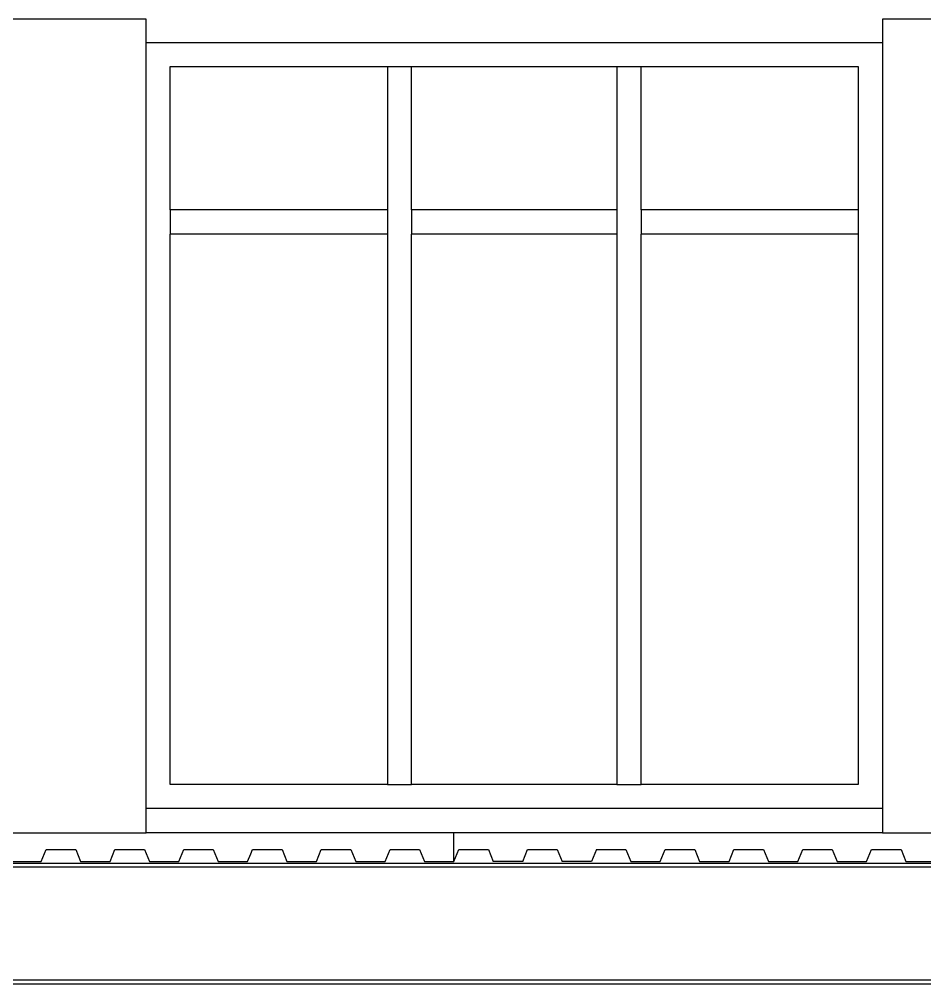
# Model space of a CAD drawing. Extents: x -92 to 92, y -11 to 21.
# Drawn here: x 50.281 to 54.031, y 3.078 to 7.074 of the extents above; entities that cross this region are included whole.
import ezdxf

# ---------------------------------------------------------------- set-up
doc = ezdxf.new("R2010")
doc.units = 0
doc.layers.get('0').update_dxf_attribs({"linetype": 'CONTINUOUS'})

msp = doc.modelspace()

# ---------------------------------------------------------------- linework, layer by layer
for p, q in [((50.8063, 7.0737), (49.6563, 7.0737)), ((50.8063, 6.978), (50.8063, 7.0737)), ((55.0063, 7.0737), (53.8563, 7.0737)), ((53.8563, 7.0737), (53.8563, 6.978)), ((50.8063, 3.8037), (50.8063, 6.978)), ((50.8063, 6.978), (53.8563, 6.978)), ((53.8563, 6.978), (53.8563, 3.8037)), ((50.9063, 6.2837), (50.9063, 6.878)), ((50.9063, 6.878), (51.8063, 6.878)), ((51.8063, 6.878), (51.9063, 6.878)), ((51.8063, 6.878), (51.8063, 6.2837)), ((51.9063, 6.878), (52.7563, 6.878)), ((51.9063, 6.2837), (51.9063, 6.878)), ((52.7563, 6.878), (52.7563, 6.2837)), ((52.7563, 6.878), (52.8563, 6.878)), ((52.8563, 6.2837), (52.8563, 6.878)), ((52.8563, 6.878), (53.7563, 6.878)), ((53.7563, 6.878), (53.7563, 6.2837)), ((51.8063, 6.2837), (50.9063, 6.2837)), ((50.9063, 6.2837), (50.9063, 6.1837)), ((51.8063, 6.2837), (51.8063, 6.1837)), ((52.7563, 6.2837), (51.9063, 6.2837)), ((51.9063, 6.2837), (51.9063, 6.1837)), ((52.7563, 6.2837), (52.7563, 6.1837)), ((53.7563, 6.2837), (52.8563, 6.2837)), ((52.8563, 6.2837), (52.8563, 6.1837)), ((53.7563, 6.2837), (53.7563, 6.1837)), ((51.8063, 6.1837), (50.9063, 6.1837)), ((50.9063, 3.9037), (50.9063, 6.1837)), ((51.8063, 6.1837), (51.8063, 3.9037)), ((52.7563, 6.1837), (51.9063, 6.1837)), ((51.9063, 3.9037), (51.9063, 6.1837)), ((52.7563, 6.1837), (52.7563, 3.9037)), ((53.7563, 6.1837), (52.8563, 6.1837)), ((52.8563, 3.9037), (52.8563, 6.1837)), ((53.7563, 6.1837), (53.7563, 3.9037)), ((51.8063, 3.9037), (50.9063, 3.9037)), ((51.8063, 3.9037), (51.9063, 3.9037)), ((52.7563, 3.9037), (51.9063, 3.9037)), ((52.7563, 3.9037), (52.8563, 3.9037)), ((53.7563, 3.9037), (52.8563, 3.9037)), ((53.8563, 3.8037), (50.8063, 3.8037)), ((50.8063, 3.7037), (50.8063, 3.8037)), ((53.8563, 3.8037), (53.8563, 3.7037)), ((49.6563, 3.7037), (50.8063, 3.7037)), ((52.0816, 3.7037), (50.8063, 3.7037)), ((52.0816, 3.5837), (52.0816, 3.7037)), ((53.8563, 3.7037), (52.0816, 3.7037)), ((53.8563, 3.7037), (55.0063, 3.7037)), ((50.3725, 3.5837), (50.3928, 3.6337)), ((50.3928, 3.6337), (50.5149, 3.6337)), ((50.5149, 3.6337), (50.5352, 3.5837)), ((50.6573, 3.5837), (50.6777, 3.6337)), ((50.6777, 3.6337), (50.7997, 3.6337)), ((50.7997, 3.6337), (50.8201, 3.5837)), ((50.9422, 3.5837), (50.9625, 3.6337)), ((50.9625, 3.6337), (51.0846, 3.6337)), ((51.0846, 3.6337), (51.1049, 3.5837)), ((51.227, 3.5837), (51.2404, 3.6167)), ((51.2404, 3.6167), (51.2474, 3.6337)), ((51.2474, 3.6337), (51.265, 3.6337)), ((51.265, 3.6337), (51.3695, 3.6337)), ((51.3695, 3.6337), (51.3898, 3.5837)), ((51.5119, 3.5837), (51.5322, 3.6337)), ((51.5322, 3.6337), (51.6543, 3.6337)), ((51.6543, 3.6337), (51.6747, 3.5837)), ((51.7967, 3.5837), (51.8171, 3.6337)), ((51.8171, 3.6337), (51.9392, 3.6337)), ((51.9392, 3.6337), (51.9595, 3.5837)), ((52.0816, 3.5837), (52.1019, 3.6337)), ((52.1019, 3.6337), (52.224, 3.6337)), ((52.224, 3.6337), (52.2444, 3.5837)), ((52.3665, 3.5837), (52.3868, 3.6337)), ((52.3868, 3.6337), (52.5089, 3.6337)), ((52.5089, 3.6337), (52.5292, 3.5837)), ((52.6717, 3.6337), (52.6513, 3.5837)), ((52.6717, 3.6337), (52.7937, 3.6337)), ((52.7937, 3.6337), (52.8141, 3.5837)), ((52.9362, 3.5837), (52.9565, 3.6337)), ((52.9565, 3.6337), (53.0786, 3.6337)), ((53.0786, 3.6337), (53.0989, 3.5837)), ((53.221, 3.5837), (53.2414, 3.6337)), ((53.2414, 3.6337), (53.3635, 3.6337)), ((53.3635, 3.6337), (53.3838, 3.5837)), ((53.5059, 3.5837), (53.5262, 3.6337)), ((53.5262, 3.6337), (53.6483, 3.6337)), ((53.6483, 3.6337), (53.6687, 3.5837)), ((53.7907, 3.5837), (53.8111, 3.6337)), ((53.8111, 3.6337), (53.9332, 3.6337)), ((53.9332, 3.6337), (53.9535, 3.5837)), ((42.9313, 3.562), (57.6313, 3.562)), ((49.4206, 3.578), (51.1847, 3.578)), ((50.2504, 3.5837), (50.3725, 3.5837)), ((50.5352, 3.5837), (50.6573, 3.5837)), ((50.8201, 3.5837), (50.9422, 3.5837)), ((51.1049, 3.5837), (51.193, 3.5837)), ((51.1847, 3.578), (54.4526, 3.578)), ((51.193, 3.5837), (51.227, 3.5837)), ((51.3898, 3.5837), (51.5119, 3.5837)), ((51.6747, 3.5837), (51.7967, 3.5837)), ((51.9595, 3.5837), (52.0816, 3.5837)), ((52.3665, 3.5837), (52.2444, 3.5837)), ((52.6513, 3.5837), (52.5292, 3.5837)), ((52.8141, 3.5837), (52.9362, 3.5837)), ((53.0989, 3.5837), (53.221, 3.5837)), ((53.3838, 3.5837), (53.5059, 3.5837)), ((53.6687, 3.5837), (53.7907, 3.5837)), ((53.9535, 3.5837), (54.0756, 3.5837)), ((42.9313, 3.094), (57.6313, 3.094)), ((49.4838, 3.078), (50.4647, 3.078)), ((50.4647, 3.078), (52.2818, 3.078)), ((52.2818, 3.078), (54.7989, 3.078))]:
    msp.add_line(p, q)

doc.saveas('drawing.dxf')
